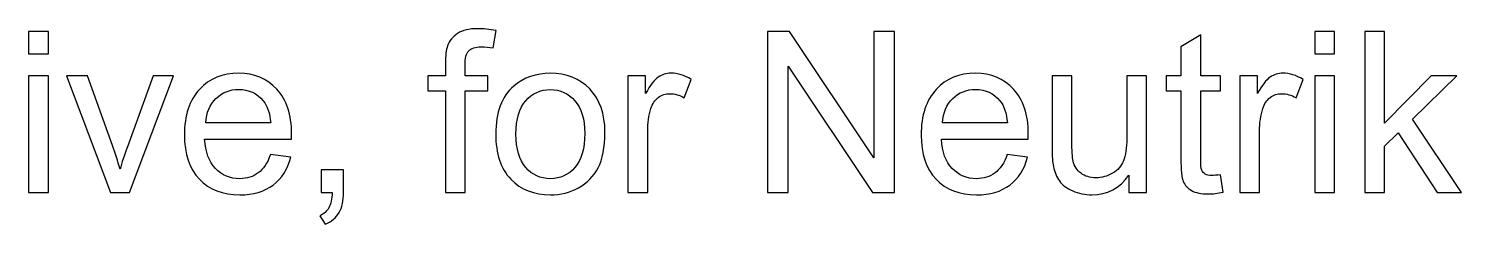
# Model space of a CAD drawing. Header units: millimetres. Extents: x 198 to 2216, y -826 to 151.
# Drawn here: x 1612.1 to 1774, y -63.3 to -41.2 of the extents above; entities that cross this region are included whole.
import ezdxf

# ---------------------------------------------------------------- set-up
doc = ezdxf.new("R2010")
doc.units = ezdxf.units.MM
doc.header["$MEASUREMENT"] = 0
doc.layers.add('Layer 1', color=7, linetype='Continuous')

msp = doc.modelspace()

# ---------------------------------------------------------------- linework, layer by layer
at = {"layer": 'Layer 1', "color": 250}
for points, knots in [([(1612.0795, -44.0515), (1612.0795, -44.0515), (1612.0795, -41.5115), (1612.0795, -41.5115), (1612.0795, -41.5115), (1614.3147, -41.5115), (1614.3147, -41.5115), (1614.3147, -41.5115), (1614.3147, -44.0515), (1614.3147, -44.0515), (1614.3147, -44.0515), (1612.0795, -44.0515), (1612.0795, -44.0515)], [0, 0, 0, 0, 0.25, 0.25, 0.25, 0.5, 0.5, 0.5, 0.75, 0.75, 0.75, 1, 1, 1, 1]), ([(1659.1965, -59.6979), (1659.1965, -59.6979), (1659.1965, -48.2425), (1659.1965, -48.2425), (1659.1965, -48.2425), (1657.2153, -48.2425), (1657.2153, -48.2425), (1657.2153, -48.2425), (1657.2153, -46.5153), (1657.2153, -46.5153), (1657.2153, -46.5153), (1659.1965, -46.5153), (1659.1965, -46.5153), (1659.1965, -46.5153), (1659.1965, -45.1183), (1659.1965, -45.1183), (1659.1965, -44.2335), (1659.2727, -43.5774), (1659.4293, -43.1498), (1659.6452, -42.5741), (1660.0178, -42.1042), (1660.5596, -41.7443), (1661.0973, -41.3845), (1661.855, -41.2067), (1662.8287, -41.2067), (1663.4595, -41.2067), (1664.1537, -41.2829), (1664.9157, -41.4311), (1664.9157, -41.4311), (1664.5813, -43.3869), (1664.5813, -43.3869), (1664.1156, -43.3064), (1663.6796, -43.2641), (1663.2647, -43.2641), (1662.5874, -43.2641), (1662.109, -43.408), (1661.8254, -43.6959), (1661.546, -43.9838), (1661.4063, -44.5214), (1661.4063, -45.3088), (1661.4063, -45.3088), (1661.4063, -46.5153), (1661.4063, -46.5153), (1661.4063, -46.5153), (1663.9717, -46.5153), (1663.9717, -46.5153), (1663.9717, -46.5153), (1663.9717, -48.2425), (1663.9717, -48.2425), (1663.9717, -48.2425), (1661.4317, -48.2425), (1661.4317, -48.2425), (1661.4317, -48.2425), (1661.4317, -59.6979), (1661.4317, -59.6979), (1661.4317, -59.6979), (1659.1965, -59.6979), (1659.1965, -59.6979)], [0, 0, 0, 0, 0.05263158, 0.05263158, 0.05263158, 0.10526316, 0.10526316, 0.10526316, 0.15789474, 0.15789474, 0.15789474, 0.21052632, 0.21052632, 0.21052632, 0.26315789, 0.26315789, 0.26315789, 0.31578947, 0.31578947, 0.31578947, 0.36842105, 0.36842105, 0.36842105, 0.42105263, 0.42105263, 0.42105263, 0.47368421, 0.47368421, 0.47368421, 0.52631579, 0.52631579, 0.52631579, 0.57894737, 0.57894737, 0.57894737, 0.63157895, 0.63157895, 0.63157895, 0.68421053, 0.68421053, 0.68421053, 0.73684211, 0.73684211, 0.73684211, 0.78947368, 0.78947368, 0.78947368, 0.84210526, 0.84210526, 0.84210526, 0.89473684, 0.89473684, 0.89473684, 0.94736842, 0.94736842, 0.94736842, 1, 1, 1, 1]), ([(1695.6159, -59.6979), (1695.6159, -59.6979), (1695.6159, -41.5115), (1695.6159, -41.5115), (1695.6159, -41.5115), (1698.0882, -41.5115), (1698.0882, -41.5115), (1698.0882, -41.5115), (1707.6301, -55.7863), (1707.6301, -55.7863), (1707.6301, -55.7863), (1707.6301, -41.5115), (1707.6301, -41.5115), (1707.6301, -41.5115), (1709.9415, -41.5115), (1709.9415, -41.5115), (1709.9415, -41.5115), (1709.9415, -59.6979), (1709.9415, -59.6979), (1709.9415, -59.6979), (1707.4692, -59.6979), (1707.4692, -59.6979), (1707.4692, -59.6979), (1697.9273, -45.4231), (1697.9273, -45.4231), (1697.9273, -45.4231), (1697.9273, -59.6979), (1697.9273, -59.6979), (1697.9273, -59.6979), (1695.6159, -59.6979), (1695.6159, -59.6979)], [0, 0, 0, 0, 0.1, 0.1, 0.1, 0.2, 0.2, 0.2, 0.3, 0.3, 0.3, 0.4, 0.4, 0.4, 0.5, 0.5, 0.5, 0.6, 0.6, 0.6, 0.7, 0.7, 0.7, 0.8, 0.8, 0.8, 0.9, 0.9, 0.9, 1, 1, 1, 1]), ([(1746.8095, -57.704), (1746.8095, -57.704), (1747.1143, -59.6767), (1747.1143, -59.6767), (1746.4878, -59.808), (1745.9247, -59.8757), (1745.4337, -59.8757), (1744.6251, -59.8757), (1743.9986, -59.7487), (1743.5498, -59.4905), (1743.1053, -59.2322), (1742.7921, -58.8978), (1742.61, -58.4787), (1742.428, -58.0596), (1742.3391, -57.1791), (1742.3391, -55.8371), (1742.3391, -55.8371), (1742.3391, -48.2425), (1742.3391, -48.2425), (1742.3391, -48.2425), (1740.6881, -48.2425), (1740.6881, -48.2425), (1740.6881, -48.2425), (1740.6881, -46.5153), (1740.6881, -46.5153), (1740.6881, -46.5153), (1742.3391, -46.5153), (1742.3391, -46.5153), (1742.3391, -46.5153), (1742.3391, -43.2556), (1742.3391, -43.2556), (1742.3391, -43.2556), (1744.5743, -41.9137), (1744.5743, -41.9137), (1744.5743, -41.9137), (1744.5743, -46.5153), (1744.5743, -46.5153), (1744.5743, -46.5153), (1746.8095, -46.5153), (1746.8095, -46.5153), (1746.8095, -46.5153), (1746.8095, -48.2425), (1746.8095, -48.2425), (1746.8095, -48.2425), (1744.5743, -48.2425), (1744.5743, -48.2425), (1744.5743, -48.2425), (1744.5743, -55.9641), (1744.5743, -55.9641), (1744.5743, -56.6033), (1744.6124, -57.014), (1744.6928, -57.196), (1744.769, -57.378), (1744.896, -57.522), (1745.0738, -57.632), (1745.2516, -57.7379), (1745.5056, -57.7929), (1745.8358, -57.7929), (1746.0814, -57.7929), (1746.4073, -57.7633), (1746.8095, -57.704)], [0, 0, 0, 0, 0.05, 0.05, 0.05, 0.1, 0.1, 0.1, 0.15, 0.15, 0.15, 0.2, 0.2, 0.2, 0.25, 0.25, 0.25, 0.3, 0.3, 0.3, 0.35, 0.35, 0.35, 0.4, 0.4, 0.4, 0.45, 0.45, 0.45, 0.5, 0.5, 0.5, 0.55, 0.55, 0.55, 0.6, 0.6, 0.6, 0.65, 0.65, 0.65, 0.7, 0.7, 0.7, 0.75, 0.75, 0.75, 0.8, 0.8, 0.8, 0.85, 0.85, 0.85, 0.9, 0.9, 0.9, 0.95, 0.95, 0.95, 1, 1, 1, 1]), ([(1757.4733, -44.0515), (1757.4733, -44.0515), (1757.4733, -41.5115), (1757.4733, -41.5115), (1757.4733, -41.5115), (1759.7085, -41.5115), (1759.7085, -41.5115), (1759.7085, -41.5115), (1759.7085, -44.0515), (1759.7085, -44.0515), (1759.7085, -44.0515), (1757.4733, -44.0515), (1757.4733, -44.0515)], [0, 0, 0, 0, 0.25, 0.25, 0.25, 0.5, 0.5, 0.5, 0.75, 0.75, 0.75, 1, 1, 1, 1]), ([(1763.1248, -59.6979), (1763.1248, -59.6979), (1763.1248, -41.5115), (1763.1248, -41.5115), (1763.1248, -41.5115), (1765.36, -41.5115), (1765.36, -41.5115), (1765.36, -41.5115), (1765.36, -51.8705), (1765.36, -51.8705), (1765.36, -51.8705), (1770.6432, -46.5153), (1770.6432, -46.5153), (1770.6432, -46.5153), (1773.5303, -46.5153), (1773.5303, -46.5153), (1773.5303, -46.5153), (1768.5011, -51.4133), (1768.5011, -51.4133), (1768.5011, -51.4133), (1774.0383, -59.6979), (1774.0383, -59.6979), (1774.0383, -59.6979), (1771.2866, -59.6979), (1771.2866, -59.6979), (1771.2866, -59.6979), (1766.9094, -52.9627), (1766.9094, -52.9627), (1766.9094, -52.9627), (1765.36, -54.4697), (1765.36, -54.4697), (1765.36, -54.4697), (1765.36, -59.6979), (1765.36, -59.6979), (1765.36, -59.6979), (1763.1248, -59.6979), (1763.1248, -59.6979)], [0, 0, 0, 0, 0.08333333, 0.08333333, 0.08333333, 0.16666667, 0.16666667, 0.16666667, 0.25, 0.25, 0.25, 0.33333333, 0.33333333, 0.33333333, 0.41666667, 0.41666667, 0.41666667, 0.5, 0.5, 0.5, 0.58333333, 0.58333333, 0.58333333, 0.66666667, 0.66666667, 0.66666667, 0.75, 0.75, 0.75, 0.83333333, 0.83333333, 0.83333333, 0.91666667, 0.91666667, 0.91666667, 1, 1, 1, 1]), ([(1612.0795, -59.6979), (1612.0795, -59.6979), (1612.0795, -46.5153), (1612.0795, -46.5153), (1612.0795, -46.5153), (1614.3147, -46.5153), (1614.3147, -46.5153), (1614.3147, -46.5153), (1614.3147, -59.6979), (1614.3147, -59.6979), (1614.3147, -59.6979), (1612.0795, -59.6979), (1612.0795, -59.6979)], [0, 0, 0, 0, 0.25, 0.25, 0.25, 0.5, 0.5, 0.5, 0.75, 0.75, 0.75, 1, 1, 1, 1]), ([(1621.3251, -59.6979), (1621.3251, -59.6979), (1616.3509, -46.5153), (1616.3509, -46.5153), (1616.3509, -46.5153), (1618.7427, -46.5153), (1618.7427, -46.5153), (1618.7427, -46.5153), (1621.5621, -54.4105), (1621.5621, -54.4105), (1621.8669, -55.2614), (1622.1506, -56.1461), (1622.4088, -57.0648), (1622.6078, -56.3705), (1622.8829, -55.5365), (1623.2428, -54.5586), (1623.2428, -54.5586), (1626.1722, -46.5153), (1626.1722, -46.5153), (1626.1722, -46.5153), (1628.4667, -46.5153), (1628.4667, -46.5153), (1628.4667, -46.5153), (1623.4756, -59.6979), (1623.4756, -59.6979), (1623.4756, -59.6979), (1621.3251, -59.6979), (1621.3251, -59.6979)], [0, 0, 0, 0, 0.11111111, 0.11111111, 0.11111111, 0.22222222, 0.22222222, 0.22222222, 0.33333333, 0.33333333, 0.33333333, 0.44444444, 0.44444444, 0.44444444, 0.55555556, 0.55555556, 0.55555556, 0.66666667, 0.66666667, 0.66666667, 0.77777778, 0.77777778, 0.77777778, 0.88888889, 0.88888889, 0.88888889, 1, 1, 1, 1]), ([(1639.4141, -55.4307), (1639.4141, -55.4307), (1641.7255, -55.7355), (1641.7255, -55.7355), (1641.3657, -57.0775), (1640.6926, -58.1231), (1639.7104, -58.8639), (1638.7283, -59.6048), (1637.4752, -59.9773), (1635.947, -59.9773), (1634.0251, -59.9773), (1632.5011, -59.3846), (1631.375, -58.1993), (1630.2489, -57.0182), (1629.6859, -55.3545), (1629.6859, -53.2167), (1629.6859, -51.0069), (1630.2532, -49.2881), (1631.3919, -48.0689), (1632.5307, -46.8455), (1634.0081, -46.2359), (1635.8242, -46.2359), (1637.5811, -46.2359), (1639.0162, -46.8328), (1640.1295, -48.0308), (1641.2429, -49.2289), (1641.8017, -50.9137), (1641.8017, -53.0854), (1641.8017, -53.2167), (1641.7975, -53.4156), (1641.789, -53.6781), (1641.789, -53.6781), (1631.9719, -53.6781), (1631.9719, -53.6781), (1632.0566, -55.1217), (1632.463, -56.2308), (1633.1996, -56.997), (1633.9319, -57.7633), (1634.8506, -58.1485), (1635.947, -58.1485), (1636.764, -58.1485), (1637.4625, -57.9326), (1638.0383, -57.5008), (1638.6182, -57.069), (1639.0754, -56.379), (1639.4141, -55.4307)], [0, 0, 0, 0, 0.06666667, 0.06666667, 0.06666667, 0.13333333, 0.13333333, 0.13333333, 0.2, 0.2, 0.2, 0.26666667, 0.26666667, 0.26666667, 0.33333333, 0.33333333, 0.33333333, 0.4, 0.4, 0.4, 0.46666667, 0.46666667, 0.46666667, 0.53333333, 0.53333333, 0.53333333, 0.6, 0.6, 0.6, 0.66666667, 0.66666667, 0.66666667, 0.73333333, 0.73333333, 0.73333333, 0.8, 0.8, 0.8, 0.86666667, 0.86666667, 0.86666667, 0.93333333, 0.93333333, 0.93333333, 1, 1, 1, 1]), ([(1664.8819, -53.1066), (1664.8819, -50.6724), (1665.5592, -48.869), (1666.9181, -47.6964), (1668.0484, -46.7227), (1669.4327, -46.2359), (1671.0626, -46.2359), (1672.8702, -46.2359), (1674.3519, -46.8286), (1675.5033, -48.0139), (1676.6506, -49.195), (1677.2263, -50.8333), (1677.2263, -52.9203), (1677.2263, -54.6137), (1676.9723, -55.9429), (1676.4643, -56.9124), (1675.9563, -57.8818), (1675.2155, -58.6353), (1674.2418, -59.173), (1673.2724, -59.7106), (1672.2098, -59.9773), (1671.0626, -59.9773), (1669.2168, -59.9773), (1667.7267, -59.3889), (1666.5879, -58.2078), (1665.4492, -57.0267), (1664.8819, -55.3249), (1664.8819, -53.1066)], [0, 0, 0, 0, 0.11111111, 0.11111111, 0.11111111, 0.22222222, 0.22222222, 0.22222222, 0.33333333, 0.33333333, 0.33333333, 0.44444444, 0.44444444, 0.44444444, 0.55555556, 0.55555556, 0.55555556, 0.66666667, 0.66666667, 0.66666667, 0.77777778, 0.77777778, 0.77777778, 0.88888889, 0.88888889, 0.88888889, 1, 1, 1, 1]), ([(1679.8213, -59.6979), (1679.8213, -59.6979), (1679.8213, -46.5153), (1679.8213, -46.5153), (1679.8213, -46.5153), (1681.8279, -46.5153), (1681.8279, -46.5153), (1681.8279, -46.5153), (1681.8279, -48.5346), (1681.8279, -48.5346), (1682.3401, -47.599), (1682.8143, -46.981), (1683.2503, -46.6846), (1683.6863, -46.3841), (1684.1647, -46.2359), (1684.6854, -46.2359), (1685.4389, -46.2359), (1686.2052, -46.473), (1686.9841, -46.9429), (1686.9841, -46.9429), (1686.1882, -49.0045), (1686.1882, -49.0045), (1685.6464, -48.6997), (1685.1045, -48.5473), (1684.5626, -48.5473), (1684.0758, -48.5473), (1683.6398, -48.6955), (1683.2545, -48.9876), (1682.8693, -49.2797), (1682.5941, -49.6861), (1682.429, -50.2068), (1682.1793, -50.9984), (1682.0565, -51.8662), (1682.0565, -52.8103), (1682.0565, -52.8103), (1682.0565, -59.6979), (1682.0565, -59.6979), (1682.0565, -59.6979), (1679.8213, -59.6979), (1679.8213, -59.6979)], [0, 0, 0, 0, 0.07692308, 0.07692308, 0.07692308, 0.15384615, 0.15384615, 0.15384615, 0.23076923, 0.23076923, 0.23076923, 0.30769231, 0.30769231, 0.30769231, 0.38461538, 0.38461538, 0.38461538, 0.46153846, 0.46153846, 0.46153846, 0.53846154, 0.53846154, 0.53846154, 0.61538462, 0.61538462, 0.61538462, 0.69230769, 0.69230769, 0.69230769, 0.76923077, 0.76923077, 0.76923077, 0.84615385, 0.84615385, 0.84615385, 0.92307692, 0.92307692, 0.92307692, 1, 1, 1, 1]), ([(1722.6965, -55.4307), (1722.6965, -55.4307), (1725.0079, -55.7355), (1725.0079, -55.7355), (1724.6481, -57.0775), (1723.975, -58.1231), (1722.9928, -58.8639), (1722.0107, -59.6048), (1720.7576, -59.9773), (1719.2294, -59.9773), (1717.3075, -59.9773), (1715.7835, -59.3846), (1714.6574, -58.1993), (1713.5313, -57.0182), (1712.9683, -55.3545), (1712.9683, -53.2167), (1712.9683, -51.0069), (1713.5356, -49.2881), (1714.6743, -48.0689), (1715.8131, -46.8455), (1717.2905, -46.2359), (1719.1066, -46.2359), (1720.8635, -46.2359), (1722.2986, -46.8328), (1723.4119, -48.0308), (1724.5253, -49.2289), (1725.0841, -50.9137), (1725.0841, -53.0854), (1725.0841, -53.2167), (1725.0799, -53.4156), (1725.0714, -53.6781), (1725.0714, -53.6781), (1715.2543, -53.6781), (1715.2543, -53.6781), (1715.339, -55.1217), (1715.7454, -56.2308), (1716.482, -56.997), (1717.2143, -57.7633), (1718.133, -58.1485), (1719.2294, -58.1485), (1720.0464, -58.1485), (1720.7449, -57.9326), (1721.3207, -57.5008), (1721.9006, -57.069), (1722.3578, -56.379), (1722.6965, -55.4307)], [0, 0, 0, 0, 0.06666667, 0.06666667, 0.06666667, 0.13333333, 0.13333333, 0.13333333, 0.2, 0.2, 0.2, 0.26666667, 0.26666667, 0.26666667, 0.33333333, 0.33333333, 0.33333333, 0.4, 0.4, 0.4, 0.46666667, 0.46666667, 0.46666667, 0.53333333, 0.53333333, 0.53333333, 0.6, 0.6, 0.6, 0.66666667, 0.66666667, 0.66666667, 0.73333333, 0.73333333, 0.73333333, 0.8, 0.8, 0.8, 0.86666667, 0.86666667, 0.86666667, 0.93333333, 0.93333333, 0.93333333, 1, 1, 1, 1]), ([(1736.4421, -59.6979), (1736.4421, -59.6979), (1736.4421, -57.7379), (1736.4421, -57.7379), (1735.4176, -59.2322), (1734.0291, -59.9773), (1732.2723, -59.9773), (1731.4976, -59.9773), (1730.7737, -59.8291), (1730.1006, -59.5328), (1729.4275, -59.2322), (1728.9279, -58.8597), (1728.602, -58.411), (1728.276, -57.958), (1728.0474, -57.4077), (1727.9162, -56.7557), (1727.8273, -56.3155), (1727.7807, -55.6212), (1727.7807, -54.6729), (1727.7807, -54.6729), (1727.7807, -46.5153), (1727.7807, -46.5153), (1727.7807, -46.5153), (1730.0159, -46.5153), (1730.0159, -46.5153), (1730.0159, -46.5153), (1730.0159, -53.8093), (1730.0159, -53.8093), (1730.0159, -54.9735), (1730.0625, -55.7609), (1730.1514, -56.1631), (1730.2911, -56.7515), (1730.5874, -57.2087), (1731.0446, -57.5431), (1731.4976, -57.8776), (1732.0564, -58.0469), (1732.7252, -58.0469), (1733.3941, -58.0469), (1734.0206, -57.8776), (1734.6048, -57.5347), (1735.189, -57.1918), (1735.6039, -56.7219), (1735.8494, -56.1334), (1736.0907, -55.545), (1736.2135, -54.6856), (1736.2135, -53.5638), (1736.2135, -53.5638), (1736.2135, -46.5153), (1736.2135, -46.5153), (1736.2135, -46.5153), (1738.4487, -46.5153), (1738.4487, -46.5153), (1738.4487, -46.5153), (1738.4487, -59.6979), (1738.4487, -59.6979), (1738.4487, -59.6979), (1736.4421, -59.6979), (1736.4421, -59.6979)], [0, 0, 0, 0, 0.05263158, 0.05263158, 0.05263158, 0.10526316, 0.10526316, 0.10526316, 0.15789474, 0.15789474, 0.15789474, 0.21052632, 0.21052632, 0.21052632, 0.26315789, 0.26315789, 0.26315789, 0.31578947, 0.31578947, 0.31578947, 0.36842105, 0.36842105, 0.36842105, 0.42105263, 0.42105263, 0.42105263, 0.47368421, 0.47368421, 0.47368421, 0.52631579, 0.52631579, 0.52631579, 0.57894737, 0.57894737, 0.57894737, 0.63157895, 0.63157895, 0.63157895, 0.68421053, 0.68421053, 0.68421053, 0.73684211, 0.73684211, 0.73684211, 0.78947368, 0.78947368, 0.78947368, 0.84210526, 0.84210526, 0.84210526, 0.89473684, 0.89473684, 0.89473684, 0.94736842, 0.94736842, 0.94736842, 1, 1, 1, 1]), ([(1748.9897, -59.6979), (1748.9897, -59.6979), (1748.9897, -46.5153), (1748.9897, -46.5153), (1748.9897, -46.5153), (1750.9963, -46.5153), (1750.9963, -46.5153), (1750.9963, -46.5153), (1750.9963, -48.5346), (1750.9963, -48.5346), (1751.5085, -47.599), (1751.9827, -46.981), (1752.4187, -46.6846), (1752.8547, -46.3841), (1753.3331, -46.2359), (1753.8538, -46.2359), (1754.6073, -46.2359), (1755.3736, -46.473), (1756.1525, -46.9429), (1756.1525, -46.9429), (1755.3566, -49.0045), (1755.3566, -49.0045), (1754.8148, -48.6997), (1754.2729, -48.5473), (1753.731, -48.5473), (1753.2442, -48.5473), (1752.8082, -48.6955), (1752.4229, -48.9876), (1752.0377, -49.2797), (1751.7625, -49.6861), (1751.5974, -50.2068), (1751.3477, -50.9984), (1751.2249, -51.8662), (1751.2249, -52.8103), (1751.2249, -52.8103), (1751.2249, -59.6979), (1751.2249, -59.6979), (1751.2249, -59.6979), (1748.9897, -59.6979), (1748.9897, -59.6979)], [0, 0, 0, 0, 0.07692308, 0.07692308, 0.07692308, 0.15384615, 0.15384615, 0.15384615, 0.23076923, 0.23076923, 0.23076923, 0.30769231, 0.30769231, 0.30769231, 0.38461538, 0.38461538, 0.38461538, 0.46153846, 0.46153846, 0.46153846, 0.53846154, 0.53846154, 0.53846154, 0.61538462, 0.61538462, 0.61538462, 0.69230769, 0.69230769, 0.69230769, 0.76923077, 0.76923077, 0.76923077, 0.84615385, 0.84615385, 0.84615385, 0.92307692, 0.92307692, 0.92307692, 1, 1, 1, 1]), ([(1757.4733, -59.6979), (1757.4733, -59.6979), (1757.4733, -46.5153), (1757.4733, -46.5153), (1757.4733, -46.5153), (1759.7085, -46.5153), (1759.7085, -46.5153), (1759.7085, -46.5153), (1759.7085, -59.6979), (1759.7085, -59.6979), (1759.7085, -59.6979), (1757.4733, -59.6979), (1757.4733, -59.6979)], [0, 0, 0, 0, 0.25, 0.25, 0.25, 0.5, 0.5, 0.5, 0.75, 0.75, 0.75, 1, 1, 1, 1]), ([(1632.0989, -51.8493), (1632.0989, -51.8493), (1639.4395, -51.8493), (1639.4395, -51.8493), (1639.3421, -50.7402), (1639.0585, -49.9104), (1638.5971, -49.3559), (1637.8901, -48.4965), (1636.9672, -48.0647), (1635.8369, -48.0647), (1634.8125, -48.0647), (1633.9531, -48.4076), (1633.2546, -49.0934), (1632.5603, -49.7792), (1632.1751, -50.6978), (1632.0989, -51.8493)], [0, 0, 0, 0, 0.2, 0.2, 0.2, 0.4, 0.4, 0.4, 0.6, 0.6, 0.6, 0.8, 0.8, 0.8, 1, 1, 1, 1]), ([(1667.1679, -53.1108), (1667.1679, -54.7957), (1667.5362, -56.0572), (1668.2728, -56.8912), (1669.0136, -57.7294), (1669.9407, -58.1485), (1671.0626, -58.1485), (1672.1717, -58.1485), (1673.0946, -57.7294), (1673.8354, -56.887), (1674.572, -56.0445), (1674.9403, -54.7618), (1674.9403, -53.0389), (1674.9403, -51.4133), (1674.5678, -50.1814), (1673.8269, -49.3474), (1673.0861, -48.5092), (1672.1632, -48.0901), (1671.0626, -48.0901), (1669.9407, -48.0901), (1669.0136, -48.505), (1668.2728, -49.3389), (1667.5362, -50.1729), (1667.1679, -51.4302), (1667.1679, -53.1108)], [0, 0, 0, 0, 0.125, 0.125, 0.125, 0.25, 0.25, 0.25, 0.375, 0.375, 0.375, 0.5, 0.5, 0.5, 0.625, 0.625, 0.625, 0.75, 0.75, 0.75, 0.875, 0.875, 0.875, 1, 1, 1, 1]), ([(1715.3813, -51.8493), (1715.3813, -51.8493), (1722.7219, -51.8493), (1722.7219, -51.8493), (1722.6245, -50.7402), (1722.3409, -49.9104), (1721.8795, -49.3559), (1721.1725, -48.4965), (1720.2496, -48.0647), (1719.1193, -48.0647), (1718.0949, -48.0647), (1717.2355, -48.4076), (1716.537, -49.0934), (1715.8427, -49.7792), (1715.4575, -50.6978), (1715.3813, -51.8493)], [0, 0, 0, 0, 0.2, 0.2, 0.2, 0.4, 0.4, 0.4, 0.6, 0.6, 0.6, 0.8, 0.8, 0.8, 1, 1, 1, 1]), ([(1645.1333, -59.6979), (1645.1333, -59.6979), (1645.1333, -57.1579), (1645.1333, -57.1579), (1645.1333, -57.1579), (1647.6733, -57.1579), (1647.6733, -57.1579), (1647.6733, -57.1579), (1647.6733, -59.6979), (1647.6733, -59.6979), (1647.6733, -60.6335), (1647.5082, -61.3912), (1647.1738, -61.967), (1646.8436, -62.5427), (1646.3144, -62.9914), (1645.5905, -63.3047), (1645.5905, -63.3047), (1644.9809, -62.3395), (1644.9809, -62.3395), (1645.455, -62.1321), (1645.8022, -61.8273), (1646.0223, -61.4293), (1646.2467, -61.0272), (1646.3737, -60.4514), (1646.3991, -59.6979), (1646.3991, -59.6979), (1645.1333, -59.6979), (1645.1333, -59.6979)], [0, 0, 0, 0, 0.11111111, 0.11111111, 0.11111111, 0.22222222, 0.22222222, 0.22222222, 0.33333333, 0.33333333, 0.33333333, 0.44444444, 0.44444444, 0.44444444, 0.55555556, 0.55555556, 0.55555556, 0.66666667, 0.66666667, 0.66666667, 0.77777778, 0.77777778, 0.77777778, 0.88888889, 0.88888889, 0.88888889, 1, 1, 1, 1])]:
    msp.add_open_spline(points, degree=3, knots=knots, dxfattribs=at)

doc.saveas('drawing.dxf')
